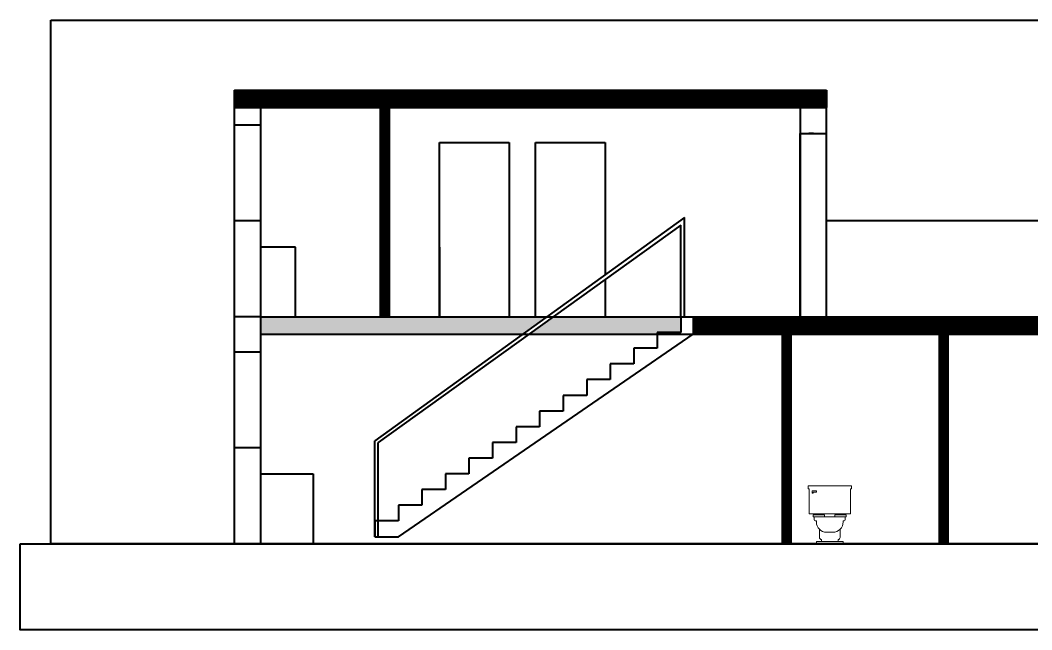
# Model space of a CAD drawing. Header units: inches. Extents: x -422522 to 22891, y -2973 to 414515.
# Drawn here: x 19571 to 20732, y 8225 to 8923 of the extents above; entities that cross this region are included whole.
import ezdxf

# ---------------------------------------------------------------- set-up
doc = ezdxf.new("R2010")
doc.units = ezdxf.units.IN
doc.header["$MEASUREMENT"] = 0
doc.layers.get('0').update_dxf_attribs({"lineweight": 40})
doc.layers.add('ARREDAMENTO', color=8, linetype='Continuous', lineweight=13)
doc.styles.add('ARCH', font='txt')

# ---------------------------------------------------------------- blocks, each defined once
blk = doc.blocks.new('15FTOI06')
for p, q in [((10.5, 28), (-10.5, 28)), ((-10.5, 28), (-10.5, 26.5)), ((-10.5, 26.5), (-10, 26.5)), ((-10, 26.5), (-10, 14.5)), ((-8.5, 25.5), (-8.5, 24.5)), ((-6.5, 25.5), (-8.5, 25.5)), ((-8.5, 24.5), (-8, 24.5)), ((-8, 24.5), (-8, 25)), ((-8, 25), (-6.5, 25)), ((-6.5, 25), (-6.5, 25.5)), ((10, 14.5), (10, 26.5)), ((10, 26.5), (10.5, 26.5)), ((10.5, 26.5), (10.5, 28)), ((-10, 14.5), (10, 14.5)), ((-8, 14), (-8, 13)), ((-2.5, 14), (-8, 14)), ((-8, 13), (8, 13)), ((-7.5, 13), (-7.5, 11.5)), ((-6.5, 11), (-7, 11)), ((-6.5, 10.5), (-6.5, 11)), ((-2.5, 14), (-2.5, 13)), ((8, 14), (2.5, 14)), ((2.5, 14), (2.5, 13)), ((6.5, 10.5), (6.5, 11)), ((7, 11), (6.5, 11)), ((7.5, 11.5), (7.5, 13)), ((8, 13), (8, 14)), ((-5, 6.93), (-5, 3)), ((1.5, 5.5), (-1.5, 5.5)), ((5, 3), (5, 6.93)), ((-6.5, 0), (-6.5, 1)), ((-6.5, 1), (6.5, 1)), ((-4, 2), (-4, 1)), ((4, 2), (4, 1)), ((6.5, 1), (6.5, 0))]:
    blk.add_line(p, q)
for centre, radius, start, end in [((-7, 11.5), 0.5, 180, 270), ((-1.5, 10.5), 5, 180, 270), ((1.5, 10.5), 5, 270, 0), ((7, 11.5), 0.5, 270, 0), ((-4, 3), 1, 180, 270), ((4, 3), 1, 270, 0)]:
    blk.add_arc(centre, radius, start, end)
at = {"style": 'ARCH', "flags": 3}
blk.add_attdef('ITEM', (-10.5, -9), '', height=6, dxfattribs=at)

msp = doc.modelspace()

# ---------------------------------------------------------------- hatches: boundary and pattern name
h = msp.add_hatch()
h.set_pattern_fill('ANSI31', color=0)
h.paths.add_polyline_path([(20496.04899, 8843.45583), (19817.32714, 8843.45583), (19817.32714, 8823.45583), (20496.04899, 8823.45583)])
h.paths.add_polyline_path([(19994.78444, 8823.45583), (19984.78444, 8823.45583), (19984.78444, 8583.45583), (19994.78444, 8583.45583)])
h = msp.add_hatch(color=0)
h.dxf.hatch_style = 1
h.paths.add_polyline_path([(19847.32714, 8583.45583), (19847.32714, 8563.45583), (20147.28263, 8563.45583), (20175.017, 8583.45583), (19978.10294, 8583.45583)])
h.paths.add_polyline_path([(20302.10294, 8563.45583), (20302.10294, 8565.45583), (20329.10294, 8565.45583), (20329.10294, 8583.45583), (20182.74728, 8583.45583), (20154.89014, 8563.45583)])
h = msp.add_hatch()
h.set_pattern_fill('ANSI31', color=0)
h.paths.add_polyline_path([(21093.88173, 8323.45583), (21123.88173, 8323.45583), (21123.88173, 8563.45583), (21093.88173, 8563.45583)])
h.paths.add_polyline_path([(21093.88173, 8583.45583), (21093.88173, 8563.45583), (21123.88173, 8563.45583), (21123.88173, 8583.45583)])
h.paths.add_polyline_path([(20343.084, 8583.45583), (20343.084, 8563.45583), (21093.88173, 8563.45583), (21093.88173, 8583.45583)])
h.paths.add_polyline_path([(20455.62688, 8563.45583), (20445.6829, 8563.45583), (20445.6829, 8323.45583), (20455.62688, 8323.45583)])
h.paths.add_polyline_path([(20625.86758, 8323.45583), (20635.81155, 8323.45583), (20635.81155, 8563.45583), (20625.86758, 8563.45583)])

# ---------------------------------------------------------------- linework, layer by layer
for p, q in [((19606.36491, 8323.45583), (19606.36491, 8923.45583)), ((19606.36491, 8923.45583), (21800.45851, 8923.45583)), ((19817.32714, 8823.45583), (19817.32714, 8843.45583)), ((19817.32714, 8843.45583), (20496.04899, 8843.45583)), ((20496.04899, 8843.45583), (20496.04899, 8823.45583)), ((19817.32714, 8323.45583), (19817.32714, 8823.45583)), ((19817.32714, 8583.45583), (19817.32714, 8823.45583)), ((19817.32714, 8823.45583), (20496.04899, 8823.45583)), ((19847.32714, 8323.45583), (19847.32714, 8823.45583)), ((19984.78444, 8583.45583), (19984.78444, 8823.45583)), ((19994.78444, 8583.45583), (19994.78444, 8823.45583)), ((20466.04899, 8823.45583), (20466.04899, 8583.45583)), ((20496.04899, 8583.65471), (20496.04899, 8823.45583)), ((19817.32714, 8693.45583), (19817.32714, 8803.45583)), ((19817.32714, 8803.45583), (19847.32714, 8803.45583)), ((20052.30427, 8583.45583), (20052.30427, 8783.45583)), ((20052.30427, 8783.45583), (20132.30427, 8783.45583)), ((20132.30427, 8783.45583), (20132.30427, 8583.45583)), ((20162.30427, 8583.45583), (20162.30427, 8783.45583)), ((20162.30427, 8783.45583), (20242.30427, 8783.45583)), ((20242.30427, 8783.45583), (20242.30427, 8631.97848)), ((20466.04899, 8583.45583), (20466.04899, 8793.45583)), ((20466.04899, 8793.45583), (20496.04899, 8793.45583)), ((20481.04899, 8793.45583), (20476.04899, 8793.45583)), ((19847.32714, 8693.45583), (19817.32714, 8693.45583)), ((19847.32714, 8583.45583), (19847.32714, 8693.45583)), ((20333.10294, 8697.45583), (19978.10294, 8441.45583)), ((20333.10294, 8583.45583), (20333.10294, 8697.45583)), ((20496.04899, 8583.65471), (20496.04899, 8693.65471)), ((20819.08708, 8693.6366), (20496.04899, 8693.6366)), ((20329.10294, 8688.53169), (19982.10294, 8439.40348)), ((20329.10294, 8583.45583), (20329.10294, 8688.53169)), ((19887.32714, 8663.45583), (19847.32714, 8663.45583)), ((19887.32714, 8583.45583), (19887.32714, 8663.45583)), ((20052.30427, 8663.45586), (20052.30427, 8583.45583)), ((20242.30427, 8626.21469), (20242.30427, 8583.45583)), ((19847.32714, 8583.45583), (19817.32714, 8583.45583)), ((19847.32714, 8563.45583), (19847.32714, 8583.45583)), ((19847.32714, 8583.45583), (21336.33963, 8583.45583)), ((19847.32714, 8583.45583), (19887.32714, 8583.45583)), ((19978.10294, 8583.45583), (20343.084, 8583.45583)), ((19984.78444, 8583.45583), (19994.78444, 8583.45583)), ((20316.084, 8583.45583), (20343.084, 8583.45583)), ((20329.10294, 8583.45583), (20329.10294, 8565.45583)), ((20476.04899, 8583.45583), (20486.04899, 8583.45583)), ((19847.32714, 8563.45583), (21123.88173, 8563.45583)), ((20005.10294, 8331.45583), (20343.084, 8563.45583)), ((20329.10294, 8565.45583), (20302.10294, 8565.45583)), ((20302.10294, 8565.45583), (20302.10294, 8547.45583)), ((20302.10294, 8563.45583), (20302.10294, 8563.45583)), ((20445.6829, 8323.45583), (20445.6829, 8563.45583)), ((20455.62688, 8323.45582), (20455.62688, 8563.45583)), ((20625.86758, 8323.45583), (20625.86758, 8563.45583)), ((20635.81155, 8323.45583), (20635.81155, 8563.45583)), ((19817.32714, 8433.45583), (19817.32714, 8543.45583)), ((19817.32714, 8543.45583), (19847.32714, 8543.45583)), ((20302.10294, 8547.45583), (20275.10294, 8547.45583)), ((20275.10294, 8547.45583), (20275.10294, 8529.45583)), ((20275.10294, 8529.45583), (20248.10294, 8529.45583)), ((20248.10294, 8529.45583), (20248.10294, 8511.45583)), ((20248.10294, 8511.45583), (20221.10294, 8511.45583)), ((20221.10294, 8511.45583), (20221.10294, 8493.45583)), ((20221.10294, 8493.45583), (20194.10294, 8493.45583)), ((20194.10294, 8493.45583), (20194.10294, 8475.45583)), ((20194.10294, 8475.45583), (20167.10294, 8475.45583)), ((20167.10294, 8475.45583), (20167.10294, 8457.45583)), ((20167.10294, 8457.45583), (20140.10294, 8457.45583)), ((20140.10294, 8457.45583), (20140.10294, 8439.45583)), ((19978.10294, 8331.45583), (19978.10294, 8441.45583)), ((19982.10294, 8331.45583), (19982.10294, 8439.40348)), ((20140.10294, 8439.45583), (20113.10294, 8439.45583)), ((20113.10294, 8439.45583), (20113.10294, 8421.45583)), ((19847.32714, 8433.45583), (19817.32714, 8433.45583)), ((19847.32714, 8323.45583), (19847.32714, 8433.45583)), ((20113.10294, 8421.45583), (20086.10294, 8421.45583)), ((20086.10294, 8421.45583), (20086.10294, 8403.45583)), ((19847.32714, 8323.45583), (19847.32714, 8403.45583)), ((19847.32714, 8403.45583), (19907.32714, 8403.45583)), ((19907.32714, 8403.45583), (19907.32714, 8323.45583)), ((20086.10294, 8403.45583), (20059.10294, 8403.45583)), ((20059.10294, 8403.45583), (20059.10294, 8385.45583)), ((20059.10294, 8385.45583), (20032.10294, 8385.45583)), ((20032.10294, 8385.45583), (20032.10294, 8367.45583)), ((20032.10294, 8367.45583), (20005.10294, 8367.45583)), ((20005.10294, 8367.45583), (20005.10294, 8349.45583)), ((20005.10294, 8349.45583), (19978.10294, 8349.45583)), ((19978.10294, 8349.45583), (19978.10294, 8331.45583)), ((19978.10294, 8331.45583), (20005.10294, 8331.45583)), ((21795.47763, 8323.45583), (19606.36491, 8323.45583)), ((19817.32714, 8323.45583), (19847.32714, 8323.45583)), ((19847.32714, 8323.45583), (19978.10294, 8323.45583)), ((19978.10294, 8323.45583), (20343.084, 8323.45583)), ((20625.86758, 8323.45583), (20635.81155, 8323.45583))]:
    msp.add_line(p, q)
at = {"color": 0}
msp.add_line((19817.32714, 8323.45583), (21336.33963, 8323.45583), dxfattribs=at)
msp.add_lwpolyline([(19571.44787, 8323.45583), (21881.32327, 8323.45583), (21881.32327, 8224.77064), (19571.44787, 8224.77064)], close=True)

# ---------------------------------------------------------------- block references
at = {"layer": 'ARREDAMENTO', "xscale": 2.36842105263122, "yscale": 2.36842105263122, "zscale": 2.36842105263122}
msp.add_blockref('15FTOI06', (20499.87512, 8323.45583), dxfattribs=at)

doc.saveas('drawing.dxf')
